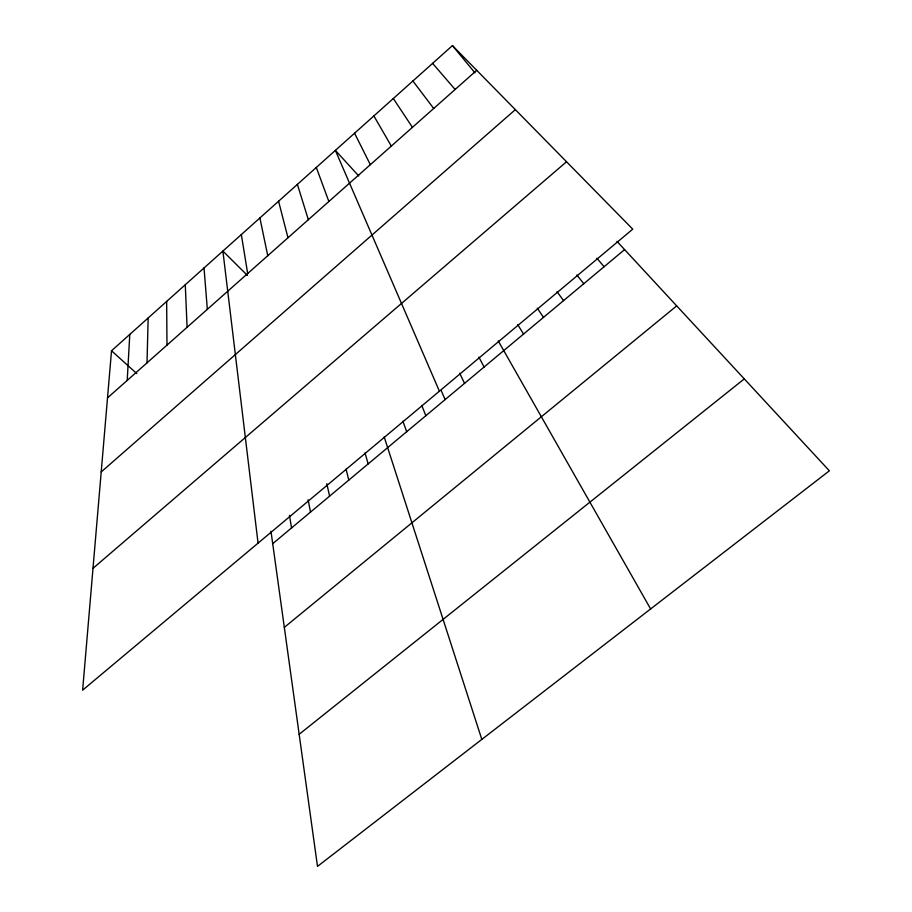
<?xml version="1.0" encoding="UTF-8"?>
<svg xmlns="http://www.w3.org/2000/svg" width="912" height="912" viewBox="0 0 912 912"><rect width="100%" height="100%" fill="white"/><g stroke="black" fill="none" stroke-linecap="round" stroke-linejoin="round"><path stroke-width="1.37" d="M147.014 362.851L148.166 317.98M127.201 380.429L129.789 334.43M111.526 350.767L82.627 690.167L632.746 229.163L452.443 45.6L111.526 350.767L136.766 373.578M107.513 397.894L476.714 70.315M101.209 471.937L515.348 109.645M93.001 568.324L566.534 161.755M272.711 543.689L624.595 249.603M284.316 627.376L676.693 305.885M299.159 734.308L744.283 378.902M247.414 275.435L222.893 251.074L258.062 543.153M617.002 241.395L829.373 470.809L317.49 866.4L270.978 531.24M358.735 175.948L335.377 150.389L439.402 391.18M432.596 63.361L455.134 89.467M596.881 258.256L604.109 266.714M452.443 45.6L474.958 72.846M576.886 275.014L583.771 283.723M412.897 80.997L433.702 108.482M557.027 291.658L563.559 300.607M537.305 308.188L543.484 317.387M393.323 98.53L412.429 127.349M517.708 324.604L523.545 334.054M373.874 115.927L391.316 146.091M498.237 340.917L650.621 608.954M478.903 357.128L484.078 367.046M354.563 133.22L370.352 164.696M459.694 373.225L464.539 383.371M441.169 390.518L445.124 399.593M421.754 405.407L425.836 415.712M316.316 167.455L328.867 201.495M402.91 421.207L406.684 431.729M384.18 436.894L481.821 739.404M297.392 184.395L308.347 219.701M365.017 452.956L368.163 463.912M278.582 201.233L287.975 237.77M346.047 469.213L348.817 480.077M326.815 483.691L329.597 496.139M259.897 217.957L267.752 255.713M308.108 499.753L310.513 512.099M289.457 515.383L291.544 527.945M241.338 234.566L247.676 273.532M204.026 267.968L207.332 309.328M185.284 284.749L187.085 327.294M166.657 301.416L166.976 345.135"/></g></svg>
